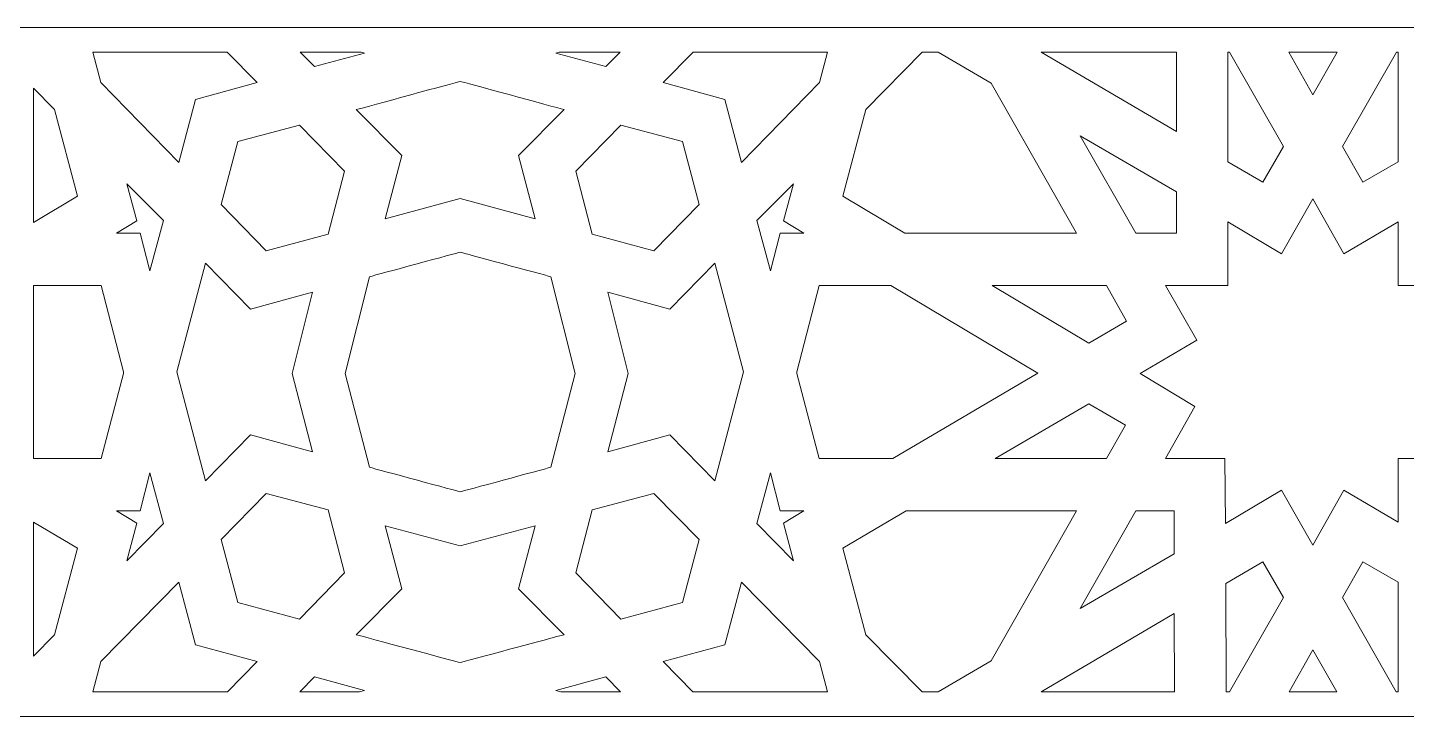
# Model space of a CAD drawing. Header units: millimetres. Extents: x -1689 to 1282, y -352 to 737.
# Drawn here: x 944.4 to 1084.4, y -162.8 to -92.8 of the extents above; entities that cross this region are included whole.
import ezdxf

# ---------------------------------------------------------------- set-up
doc = ezdxf.new("R2010")
doc.units = ezdxf.units.MM
doc.header["$MEASUREMENT"] = 0
doc.layers.add('layer 1', color=7, linetype='Continuous')

msp = doc.modelspace()

# ---------------------------------------------------------------- linework, layer by layer
at = {"layer": 'layer 1', "color": 240, "lineweight": 18}
for points, knots in [([(1207.3958, -92.8069), (1207.3958, -92.8069), (942.3958, -92.8069), (942.3958, -92.8069), (942.3958, -92.8069), (942.3958, -92.8069), (942.3958, -162.8069), (942.3958, -162.8069), (942.3958, -162.8069), (942.3958, -162.8069), (1207.3958, -162.8069), (1207.3958, -162.8069), (1207.3958, -162.8069), (1207.3958, -162.8069), (1207.3958, -92.8069), (1207.3958, -92.8069)], [0, 0, 0, 0, 0.2, 0.2, 0.2, 0.2, 0.4, 0.4, 0.4, 0.4, 0.6, 0.6, 0.6, 0.6, 1, 1, 1, 1]), ([(951.0141, -95.3069), (951.0141, -95.3069), (964.6646, -95.3069), (964.6646, -95.3069), (964.6646, -95.3069), (964.6646, -95.3069), (967.7191, -98.3963), (967.7191, -98.3963), (967.7191, -98.3963), (967.7191, -98.3963), (961.4383, -100.1253), (961.4383, -100.1253), (961.4383, -100.1253), (961.4383, -100.1253), (959.7473, -106.5119), (959.7473, -106.5119), (959.7473, -106.5119), (959.7473, -106.5119), (951.8237, -98.3963), (951.8237, -98.3963), (951.8237, -98.3963), (951.8237, -98.3963), (951.0141, -95.3069), (951.0141, -95.3069)], [0, 0, 0, 0, 0.14285714, 0.14285714, 0.14285714, 0.14285714, 0.28571429, 0.28571429, 0.28571429, 0.28571429, 0.42857143, 0.42857143, 0.42857143, 0.42857143, 0.57142857, 0.57142857, 0.57142857, 0.57142857, 0.71428571, 0.71428571, 0.71428571, 0.71428571, 1, 1, 1, 1]), ([(972.0704, -95.3069), (972.0704, -95.3069), (978.258, -95.3069), (978.258, -95.3069), (978.258, -95.3069), (978.258, -95.3069), (978.5895, -95.3969), (978.5895, -95.3969), (978.5895, -95.3969), (978.5895, -95.3969), (973.5167, -96.7731), (973.5167, -96.7731), (973.5167, -96.7731), (973.5167, -96.7731), (972.0704, -95.3069), (972.0704, -95.3069)], [0, 0, 0, 0, 0.2, 0.2, 0.2, 0.2, 0.4, 0.4, 0.4, 0.4, 0.6, 0.6, 0.6, 0.6, 1, 1, 1, 1]), ([(998.3844, -95.3069), (998.3844, -95.3069), (1004.5719, -95.3069), (1004.5719, -95.3069), (1004.5719, -95.3069), (1004.5719, -95.3069), (1003.1257, -96.7731), (1003.1257, -96.7731), (1003.1257, -96.7731), (1003.1257, -96.7731), (998.0529, -95.3969), (998.0529, -95.3969), (998.0529, -95.3969), (998.0529, -95.3969), (998.3844, -95.3069), (998.3844, -95.3069)], [0, 0, 0, 0, 0.2, 0.2, 0.2, 0.2, 0.4, 0.4, 0.4, 0.4, 0.6, 0.6, 0.6, 0.6, 1, 1, 1, 1]), ([(1011.9777, -95.3069), (1011.9777, -95.3069), (1025.628, -95.3069), (1025.628, -95.3069), (1025.628, -95.3069), (1025.628, -95.3069), (1024.8184, -98.3963), (1024.8184, -98.3963), (1024.8184, -98.3963), (1024.8184, -98.3963), (1016.895, -106.5119), (1016.895, -106.5119), (1016.895, -106.5119), (1016.895, -106.5119), (1015.2042, -100.1253), (1015.2042, -100.1253), (1015.2042, -100.1253), (1015.2042, -100.1253), (1008.9232, -98.3963), (1008.9232, -98.3963), (1008.9232, -98.3963), (1008.9232, -98.3963), (1011.9777, -95.3069), (1011.9777, -95.3069)], [0, 0, 0, 0, 0.14285714, 0.14285714, 0.14285714, 0.14285714, 0.28571429, 0.28571429, 0.28571429, 0.28571429, 0.42857143, 0.42857143, 0.42857143, 0.42857143, 0.57142857, 0.57142857, 0.57142857, 0.57142857, 0.71428571, 0.71428571, 0.71428571, 0.71428571, 1, 1, 1, 1]), ([(1035.2465, -95.3069), (1035.2465, -95.3069), (1036.8615, -95.3069), (1036.8615, -95.3069), (1036.8615, -95.3069), (1036.8615, -95.3069), (1042.2596, -98.4491), (1042.2596, -98.4491), (1042.2596, -98.4491), (1042.2596, -98.4491), (1050.9078, -113.6927), (1050.9078, -113.6927), (1050.9078, -113.6927), (1050.9078, -113.6927), (1033.4666, -113.6927), (1033.4666, -113.6927), (1033.4666, -113.6927), (1033.4666, -113.6927), (1027.186, -109.9523), (1027.186, -109.9523), (1027.186, -109.9523), (1027.186, -109.9523), (1029.5052, -101.1485), (1029.5052, -101.1485), (1029.5052, -101.1485), (1029.5052, -101.1485), (1035.2465, -95.3069), (1035.2465, -95.3069)], [0, 0, 0, 0, 0.125, 0.125, 0.125, 0.125, 0.25, 0.25, 0.25, 0.25, 0.375, 0.375, 0.375, 0.375, 0.5, 0.5, 0.5, 0.5, 0.625, 0.625, 0.625, 0.625, 0.75, 0.75, 0.75, 0.75, 1, 1, 1, 1]), ([(1047.3341, -95.3069), (1047.3341, -95.3069), (1061.0536, -95.3069), (1061.0536, -95.3069), (1061.0536, -95.3069), (1061.0536, -95.3069), (1061.0536, -103.3715), (1061.0536, -103.3715), (1061.0536, -103.3715), (1061.0536, -103.3715), (1047.3341, -95.3069), (1047.3341, -95.3069)], [0, 0, 0, 0, 0.25, 0.25, 0.25, 0.25, 0.5, 0.5, 0.5, 0.5, 1, 1, 1, 1]), ([(1066.2718, -95.3069), (1066.2718, -95.3069), (1066.4423, -95.3069), (1066.4423, -95.3069), (1066.4423, -95.3069), (1066.4423, -95.3069), (1071.9244, -104.8889), (1071.9244, -104.8889), (1071.9244, -104.8889), (1071.9244, -104.8889), (1069.8468, -108.5233), (1069.8468, -108.5233), (1069.8468, -108.5233), (1069.8468, -108.5233), (1066.2718, -106.4591), (1066.2718, -106.4591), (1066.2718, -106.4591), (1066.2718, -106.4591), (1066.2718, -95.3069), (1066.2718, -95.3069)], [0, 0, 0, 0, 0.16666667, 0.16666667, 0.16666667, 0.16666667, 0.33333333, 0.33333333, 0.33333333, 0.33333333, 0.5, 0.5, 0.5, 0.5, 0.66666667, 0.66666667, 0.66666667, 0.66666667, 1, 1, 1, 1]), ([(1072.4664, -95.3069), (1072.4664, -95.3069), (1077.3732, -95.3069), (1077.3732, -95.3069), (1077.3732, -95.3069), (1077.3732, -95.3069), (1074.9198, -99.6313), (1074.9198, -99.6313), (1074.9198, -99.6313), (1074.9198, -99.6313), (1072.4664, -95.3069), (1072.4664, -95.3069)], [0, 0, 0, 0, 0.25, 0.25, 0.25, 0.25, 0.5, 0.5, 0.5, 0.5, 1, 1, 1, 1]), ([(1083.3975, -95.3069), (1083.3975, -95.3069), (1083.568, -95.3069), (1083.568, -95.3069), (1083.568, -95.3069), (1083.568, -95.3069), (1083.568, -106.4591), (1083.568, -106.4591), (1083.568, -106.4591), (1083.568, -106.4591), (1079.993, -108.5233), (1079.993, -108.5233), (1079.993, -108.5233), (1079.993, -108.5233), (1077.9154, -104.8889), (1077.9154, -104.8889), (1077.9154, -104.8889), (1077.9154, -104.8889), (1083.3975, -95.3069), (1083.3975, -95.3069)], [0, 0, 0, 0, 0.16666667, 0.16666667, 0.16666667, 0.16666667, 0.33333333, 0.33333333, 0.33333333, 0.33333333, 0.5, 0.5, 0.5, 0.5, 0.66666667, 0.66666667, 0.66666667, 0.66666667, 1, 1, 1, 1]), ([(947.1373, -101.1485), (947.1373, -101.1485), (949.4563, -109.9523), (949.4563, -109.9523), (949.4563, -109.9523), (949.4563, -109.9523), (944.9959, -112.6087), (944.9959, -112.6087), (944.9959, -112.6087), (944.9959, -112.6087), (944.9959, -98.9697), (944.9959, -98.9697), (944.9959, -98.9697), (944.9959, -98.9697), (947.1373, -101.1485), (947.1373, -101.1485)], [0, 0, 0, 0, 0.2, 0.2, 0.2, 0.2, 0.4, 0.4, 0.4, 0.4, 0.6, 0.6, 0.6, 0.6, 1, 1, 1, 1]), ([(998.8743, -101.1485), (998.8743, -101.1485), (994.2363, -105.8239), (994.2363, -105.8239), (994.2363, -105.8239), (994.2363, -105.8239), (995.9273, -112.2283), (995.9273, -112.2283), (995.9273, -112.2283), (995.9273, -112.2283), (988.3211, -110.1817), (988.3211, -110.1817), (988.3211, -110.1817), (988.3211, -110.1817), (980.7153, -112.2283), (980.7153, -112.2283), (980.7153, -112.2283), (980.7153, -112.2283), (982.4061, -105.8239), (982.4061, -105.8239), (982.4061, -105.8239), (982.4061, -105.8239), (977.7681, -101.1485), (977.7681, -101.1485)], [0, 0, 0, 0, 0.14285714, 0.14285714, 0.14285714, 0.14285714, 0.28571429, 0.28571429, 0.28571429, 0.28571429, 0.42857143, 0.42857143, 0.42857143, 0.42857143, 0.57142857, 0.57142857, 0.57142857, 0.57142857, 0.71428571, 0.71428571, 0.71428571, 0.71428571, 1, 1, 1, 1]), ([(972.0189, -102.7365), (972.0189, -102.7365), (976.5603, -107.3941), (976.5603, -107.3941), (976.5603, -107.3941), (976.5603, -107.3941), (974.9177, -113.7985), (974.9177, -113.7985), (974.9177, -113.7985), (974.9177, -113.7985), (968.6369, -115.5099), (968.6369, -115.5099), (968.6369, -115.5099), (968.6369, -115.5099), (964.0471, -110.7991), (964.0471, -110.7991), (964.0471, -110.7991), (964.0471, -110.7991), (965.7379, -104.3949), (965.7379, -104.3949), (965.7379, -104.3949), (965.7379, -104.3949), (972.0189, -102.7365), (972.0189, -102.7365)], [0, 0, 0, 0, 0.14285714, 0.14285714, 0.14285714, 0.14285714, 0.28571429, 0.28571429, 0.28571429, 0.28571429, 0.42857143, 0.42857143, 0.42857143, 0.42857143, 0.57142857, 0.57142857, 0.57142857, 0.57142857, 0.71428571, 0.71428571, 0.71428571, 0.71428571, 1, 1, 1, 1]), ([(1010.9044, -104.3949), (1010.9044, -104.3949), (1012.5952, -110.7991), (1012.5952, -110.7991), (1012.5952, -110.7991), (1012.5952, -110.7991), (1008.0054, -115.5099), (1008.0054, -115.5099), (1008.0054, -115.5099), (1008.0054, -115.5099), (1001.7247, -113.7985), (1001.7247, -113.7985), (1001.7247, -113.7985), (1001.7247, -113.7985), (1000.0821, -107.3941), (1000.0821, -107.3941), (1000.0821, -107.3941), (1000.0821, -107.3941), (1004.6237, -102.7365), (1004.6237, -102.7365), (1004.6237, -102.7365), (1004.6237, -102.7365), (1010.9044, -104.3949), (1010.9044, -104.3949)], [0, 0, 0, 0, 0.14285714, 0.14285714, 0.14285714, 0.14285714, 0.28571429, 0.28571429, 0.28571429, 0.28571429, 0.42857143, 0.42857143, 0.42857143, 0.42857143, 0.57142857, 0.57142857, 0.57142857, 0.57142857, 0.71428571, 0.71428571, 0.71428571, 0.71428571, 1, 1, 1, 1]), ([(1061.0536, -109.5113), (1061.0536, -109.5113), (1061.0536, -113.6927), (1061.0536, -113.6927), (1061.0536, -113.6927), (1061.0536, -113.6927), (1056.9472, -113.6927), (1056.9472, -113.6927), (1056.9472, -113.6927), (1056.9472, -113.6927), (1051.2944, -103.8127), (1051.2944, -103.8127), (1051.2944, -103.8127), (1051.2944, -103.8127), (1061.0536, -109.5113), (1061.0536, -109.5113)], [0, 0, 0, 0, 0.2, 0.2, 0.2, 0.2, 0.4, 0.4, 0.4, 0.4, 0.6, 0.6, 0.6, 0.6, 1, 1, 1, 1]), ([(954.4809, -108.6821), (954.4809, -108.6821), (958.2013, -112.4223), (958.2013, -112.4223), (958.2013, -112.4223), (958.2013, -112.4223), (956.8001, -117.5387), (956.8001, -117.5387), (956.8001, -117.5387), (956.8001, -117.5387), (955.8337, -113.6927), (955.8337, -113.6927), (955.8337, -113.6927), (955.8337, -113.6927), (953.4181, -113.6927), (953.4181, -113.6927), (953.4181, -113.6927), (953.4181, -113.6927), (955.4955, -112.4577), (955.4955, -112.4577), (955.4955, -112.4577), (955.4955, -112.4577), (954.4809, -108.6821), (954.4809, -108.6821)], [0, 0, 0, 0, 0.14285714, 0.14285714, 0.14285714, 0.14285714, 0.28571429, 0.28571429, 0.28571429, 0.28571429, 0.42857143, 0.42857143, 0.42857143, 0.42857143, 0.57142857, 0.57142857, 0.57142857, 0.57142857, 0.71428571, 0.71428571, 0.71428571, 0.71428571, 1, 1, 1, 1]), ([(1021.1468, -112.4577), (1021.1468, -112.4577), (1023.2242, -113.6927), (1023.2242, -113.6927), (1023.2242, -113.6927), (1023.2242, -113.6927), (1020.8086, -113.6927), (1020.8086, -113.6927), (1020.8086, -113.6927), (1020.8086, -113.6927), (1019.8422, -117.5387), (1019.8422, -117.5387), (1019.8422, -117.5387), (1019.8422, -117.5387), (1018.4412, -112.4223), (1018.4412, -112.4223), (1018.4412, -112.4223), (1018.4412, -112.4223), (1022.1614, -108.6821), (1022.1614, -108.6821), (1022.1614, -108.6821), (1022.1614, -108.6821), (1021.1468, -112.4577), (1021.1468, -112.4577)], [0, 0, 0, 0, 0.14285714, 0.14285714, 0.14285714, 0.14285714, 0.28571429, 0.28571429, 0.28571429, 0.28571429, 0.42857143, 0.42857143, 0.42857143, 0.42857143, 0.57142857, 0.57142857, 0.57142857, 0.57142857, 0.71428571, 0.71428571, 0.71428571, 0.71428571, 1, 1, 1, 1]), ([(1086.7084, -131.0531), (1086.7084, -131.0531), (1089.8488, -136.6107), (1089.8488, -136.6107), (1089.8488, -136.6107), (1089.8488, -136.6107), (1083.568, -136.6107), (1083.568, -136.6107), (1083.568, -136.6107), (1083.568, -136.6107), (1083.568, -143.0503), (1083.568, -143.0503), (1083.568, -143.0503), (1083.568, -143.0503), (1078.0602, -139.8041), (1078.0602, -139.8041), (1078.0602, -139.8041), (1078.0602, -139.8041), (1074.9198, -145.4145), (1074.9198, -145.4145), (1074.9198, -145.4145), (1074.9198, -145.4145), (1071.731, -139.8041), (1071.731, -139.8041), (1071.731, -139.8041), (1071.731, -139.8041), (1066.03, -143.1915), (1066.03, -143.1915), (1066.03, -143.1915), (1066.03, -143.1915), (1065.9814, -136.6107), (1065.9814, -136.6107), (1065.9814, -136.6107), (1065.9814, -136.6107), (1059.9426, -136.6107), (1059.9426, -136.6107), (1059.9426, -136.6107), (1059.9426, -136.6107), (1062.9378, -131.3001), (1062.9378, -131.3001), (1062.9378, -131.3001), (1062.9378, -131.3001), (1057.3818, -127.9481), (1057.3818, -127.9481), (1057.3818, -127.9481), (1057.3818, -127.9481), (1063.1312, -124.5607), (1063.1312, -124.5607), (1063.1312, -124.5607), (1063.1312, -124.5607), (1059.9426, -119.0031), (1059.9426, -119.0031), (1059.9426, -119.0031), (1059.9426, -119.0031), (1066.2718, -119.0031), (1066.2718, -119.0031), (1066.2718, -119.0031), (1066.2718, -119.0031), (1066.2718, -112.5635), (1066.2718, -112.5635), (1066.2718, -112.5635), (1066.2718, -112.5635), (1071.7312, -115.8097), (1071.7312, -115.8097), (1071.7312, -115.8097), (1071.7312, -115.8097), (1074.92, -110.1993), (1074.92, -110.1993), (1074.92, -110.1993), (1074.92, -110.1993), (1078.0604, -115.8097), (1078.0604, -115.8097), (1078.0604, -115.8097), (1078.0604, -115.8097), (1083.5682, -112.5635), (1083.5682, -112.5635), (1083.5682, -112.5635), (1083.5682, -112.5635), (1083.568, -119.0031), (1083.568, -119.0031), (1083.568, -119.0031), (1083.568, -119.0031), (1089.8488, -119.0031), (1089.8488, -119.0031), (1089.8488, -119.0031), (1089.8488, -119.0031), (1086.7084, -124.5607), (1086.7084, -124.5607), (1086.7084, -124.5607), (1086.7084, -124.5607), (1091.9266, -127.9481), (1091.9266, -127.9481), (1091.9266, -127.9481), (1091.9266, -127.9481), (1086.7084, -131.0531), (1086.7084, -131.0531)], [0, 0, 0, 0, 0.04, 0.04, 0.04, 0.04, 0.08, 0.08, 0.08, 0.08, 0.12, 0.12, 0.12, 0.12, 0.16, 0.16, 0.16, 0.16, 0.2, 0.2, 0.2, 0.2, 0.24, 0.24, 0.24, 0.24, 0.28, 0.28, 0.28, 0.28, 0.32, 0.32, 0.32, 0.32, 0.36, 0.36, 0.36, 0.36, 0.4, 0.4, 0.4, 0.4, 0.44, 0.44, 0.44, 0.44, 0.48, 0.48, 0.48, 0.48, 0.52, 0.52, 0.52, 0.52, 0.56, 0.56, 0.56, 0.56, 0.6, 0.6, 0.6, 0.6, 0.64, 0.64, 0.64, 0.64, 0.68, 0.68, 0.68, 0.68, 0.72, 0.72, 0.72, 0.72, 0.76, 0.76, 0.76, 0.76, 0.8, 0.8, 0.8, 0.8, 0.84, 0.84, 0.84, 0.84, 0.88, 0.88, 0.88, 0.88, 0.92, 0.92, 0.92, 0.92, 1, 1, 1, 1]), ([(979.1209, -118.1209), (980.0387, -117.8739), (988.0489, -115.7039), (988.3211, -115.6333), (988.3211, -115.6333), (988.6907, -115.7391), (996.6027, -117.8739), (997.5213, -118.1209)], [0, 0, 0, 0, 0.33333333, 0.33333333, 0.33333333, 0.33333333, 1, 1, 1, 1]), ([(973.3233, -119.6911), (973.3233, -119.6911), (971.2457, -127.9481), (971.2457, -127.9481), (971.2457, -127.9481), (971.2457, -127.9481), (973.3233, -135.9227), (973.3233, -135.9227), (973.3233, -135.9227), (973.3233, -135.9227), (967.0423, -134.1937), (967.0423, -134.1937), (967.0423, -134.1937), (967.0423, -134.1937), (962.4527, -138.8689), (962.4527, -138.8689), (962.4527, -138.8689), (962.4527, -138.8689), (959.5541, -127.8069), (959.5541, -127.8069), (959.5541, -127.8069), (959.5541, -127.8069), (962.4527, -116.7449), (962.4527, -116.7449), (962.4527, -116.7449), (962.4527, -116.7449), (967.0423, -121.4201), (967.0423, -121.4201), (967.0423, -121.4201), (967.0423, -121.4201), (973.3233, -119.6911), (973.3233, -119.6911)], [0, 0, 0, 0, 0.11111111, 0.11111111, 0.11111111, 0.11111111, 0.22222222, 0.22222222, 0.22222222, 0.22222222, 0.33333333, 0.33333333, 0.33333333, 0.33333333, 0.44444444, 0.44444444, 0.44444444, 0.44444444, 0.55555556, 0.55555556, 0.55555556, 0.55555556, 0.66666667, 0.66666667, 0.66666667, 0.66666667, 0.77777778, 0.77777778, 0.77777778, 0.77777778, 1, 1, 1, 1]), ([(1017.0884, -127.8069), (1017.0884, -127.8069), (1014.1896, -138.8689), (1014.1896, -138.8689), (1014.1896, -138.8689), (1014.1896, -138.8689), (1009.6, -134.1937), (1009.6, -134.1937), (1009.6, -134.1937), (1009.6, -134.1937), (1003.3193, -135.9227), (1003.3193, -135.9227), (1003.3193, -135.9227), (1003.3193, -135.9227), (1005.3966, -127.9481), (1005.3966, -127.9481), (1005.3966, -127.9481), (1005.3966, -127.9481), (1003.3193, -119.6911), (1003.3193, -119.6911), (1003.3193, -119.6911), (1003.3193, -119.6911), (1009.6, -121.4201), (1009.6, -121.4201), (1009.6, -121.4201), (1009.6, -121.4201), (1014.1896, -116.7449), (1014.1896, -116.7449), (1014.1896, -116.7449), (1014.1896, -116.7449), (1017.0884, -127.8069), (1017.0884, -127.8069)], [0, 0, 0, 0, 0.11111111, 0.11111111, 0.11111111, 0.11111111, 0.22222222, 0.22222222, 0.22222222, 0.22222222, 0.33333333, 0.33333333, 0.33333333, 0.33333333, 0.44444444, 0.44444444, 0.44444444, 0.44444444, 0.55555556, 0.55555556, 0.55555556, 0.55555556, 0.66666667, 0.66666667, 0.66666667, 0.66666667, 0.77777778, 0.77777778, 0.77777778, 0.77777778, 1, 1, 1, 1]), ([(951.8721, -119.0031), (951.8721, -119.0031), (954.1427, -127.8069), (954.1427, -127.8069), (954.1427, -127.8069), (954.1427, -127.8069), (954.1427, -127.9481), (954.1427, -127.9481), (954.1427, -127.9481), (954.1427, -127.9481), (951.8721, -136.6107), (951.8721, -136.6107), (951.8721, -136.6107), (951.8721, -136.6107), (944.9959, -136.6107), (944.9959, -136.6107), (944.9959, -136.6107), (944.9959, -136.6107), (944.9959, -119.0031), (944.9959, -119.0031), (944.9959, -119.0031), (944.9959, -119.0031), (951.8721, -119.0031), (951.8721, -119.0031)], [0, 0, 0, 0, 0.14285714, 0.14285714, 0.14285714, 0.14285714, 0.28571429, 0.28571429, 0.28571429, 0.28571429, 0.42857143, 0.42857143, 0.42857143, 0.42857143, 0.57142857, 0.57142857, 0.57142857, 0.57142857, 0.71428571, 0.71428571, 0.71428571, 0.71428571, 1, 1, 1, 1]), ([(979.1209, -137.4929), (979.1209, -137.4929), (976.6569, -127.9481), (976.6569, -127.9481), (976.6569, -127.9481), (976.6569, -127.9481), (979.1209, -118.1209), (979.1209, -118.1209)], [0, 0, 0, 0, 0.33333333, 0.33333333, 0.33333333, 0.33333333, 1, 1, 1, 1]), ([(1046.9946, -127.9127), (1046.9946, -127.9127), (1032.2588, -136.6107), (1032.2588, -136.6107), (1032.2588, -136.6107), (1032.2588, -136.6107), (1024.7702, -136.6107), (1024.7702, -136.6107), (1024.7702, -136.6107), (1024.7702, -136.6107), (1022.4996, -127.9481), (1022.4996, -127.9481), (1022.4996, -127.9481), (1022.4996, -127.9481), (1022.4996, -127.8069), (1022.4996, -127.8069), (1022.4996, -127.8069), (1022.4996, -127.8069), (1024.7702, -119.0031), (1024.7702, -119.0031), (1024.7702, -119.0031), (1024.7702, -119.0031), (1032.0656, -119.0031), (1032.0656, -119.0031), (1032.0656, -119.0031), (1032.0656, -119.0031), (1046.9946, -127.9127), (1046.9946, -127.9127)], [0, 0, 0, 0, 0.125, 0.125, 0.125, 0.125, 0.25, 0.25, 0.25, 0.25, 0.375, 0.375, 0.375, 0.375, 0.5, 0.5, 0.5, 0.5, 0.625, 0.625, 0.625, 0.625, 0.75, 0.75, 0.75, 0.75, 1, 1, 1, 1]), ([(1053.9518, -119.0031), (1053.9518, -119.0031), (1055.981, -122.6375), (1055.981, -122.6375), (1055.981, -122.6375), (1055.981, -122.6375), (1052.164, -124.8605), (1052.164, -124.8605), (1052.164, -124.8605), (1052.164, -124.8605), (1042.3564, -119.0031), (1042.3564, -119.0031), (1042.3564, -119.0031), (1042.3564, -119.0031), (1053.9518, -119.0031), (1053.9518, -119.0031)], [0, 0, 0, 0, 0.2, 0.2, 0.2, 0.2, 0.4, 0.4, 0.4, 0.4, 0.6, 0.6, 0.6, 0.6, 1, 1, 1, 1]), ([(1055.884, -133.2233), (1055.884, -133.2233), (1053.9518, -136.6107), (1053.9518, -136.6107), (1053.9518, -136.6107), (1053.9518, -136.6107), (1042.6464, -136.6107), (1042.6464, -136.6107), (1042.6464, -136.6107), (1042.6464, -136.6107), (1052.1642, -131.0531), (1052.1642, -131.0531), (1052.1642, -131.0531), (1052.1642, -131.0531), (1055.884, -133.2233), (1055.884, -133.2233)], [0, 0, 0, 0, 0.2, 0.2, 0.2, 0.2, 0.4, 0.4, 0.4, 0.4, 0.6, 0.6, 0.6, 0.6, 1, 1, 1, 1]), ([(958.2013, -143.1915), (958.2013, -143.1915), (954.4809, -146.9847), (954.4809, -146.9847), (954.4809, -146.9847), (954.4809, -146.9847), (955.4955, -143.1561), (955.4955, -143.1561), (955.4955, -143.1561), (955.4955, -143.1561), (953.4181, -141.9211), (953.4181, -141.9211), (953.4181, -141.9211), (953.4181, -141.9211), (955.8337, -141.9211), (955.8337, -141.9211), (955.8337, -141.9211), (955.8337, -141.9211), (956.8001, -138.0397), (956.8001, -138.0397), (956.8001, -138.0397), (956.8001, -138.0397), (958.2013, -143.1915), (958.2013, -143.1915)], [0, 0, 0, 0, 0.14285714, 0.14285714, 0.14285714, 0.14285714, 0.28571429, 0.28571429, 0.28571429, 0.28571429, 0.42857143, 0.42857143, 0.42857143, 0.42857143, 0.57142857, 0.57142857, 0.57142857, 0.57142857, 0.71428571, 0.71428571, 0.71428571, 0.71428571, 1, 1, 1, 1]), ([(997.5213, -137.4929), (996.6045, -137.7399), (988.5879, -139.9099), (988.3217, -139.9805), (988.3217, -139.9805), (988.0869, -139.9099), (980.0393, -137.7399), (979.1209, -137.4929)], [0, 0, 0, 0, 0.33333333, 0.33333333, 0.33333333, 0.33333333, 1, 1, 1, 1]), ([(1019.8422, -138.0397), (1019.8422, -138.0397), (1020.8086, -141.9211), (1020.8086, -141.9211), (1020.8086, -141.9211), (1020.8086, -141.9211), (1023.2242, -141.9211), (1023.2242, -141.9211), (1023.2242, -141.9211), (1023.2242, -141.9211), (1021.1468, -143.1561), (1021.1468, -143.1561), (1021.1468, -143.1561), (1021.1468, -143.1561), (1022.1614, -146.9847), (1022.1614, -146.9847), (1022.1614, -146.9847), (1022.1614, -146.9847), (1018.4412, -143.1915), (1018.4412, -143.1915), (1018.4412, -143.1915), (1018.4412, -143.1915), (1019.8422, -138.0397), (1019.8422, -138.0397)], [0, 0, 0, 0, 0.14285714, 0.14285714, 0.14285714, 0.14285714, 0.28571429, 0.28571429, 0.28571429, 0.28571429, 0.42857143, 0.42857143, 0.42857143, 0.42857143, 0.57142857, 0.57142857, 0.57142857, 0.57142857, 0.71428571, 0.71428571, 0.71428571, 0.71428571, 1, 1, 1, 1]), ([(968.6369, -140.1569), (968.6369, -140.1569), (974.9177, -141.8153), (974.9177, -141.8153), (974.9177, -141.8153), (974.9177, -141.8153), (976.5603, -148.2197), (976.5603, -148.2197), (976.5603, -148.2197), (976.5603, -148.2197), (972.0189, -152.9303), (972.0189, -152.9303), (972.0189, -152.9303), (972.0189, -152.9303), (965.7379, -151.2189), (965.7379, -151.2189), (965.7379, -151.2189), (965.7379, -151.2189), (964.0471, -144.8147), (964.0471, -144.8147), (964.0471, -144.8147), (964.0471, -144.8147), (968.6369, -140.1569), (968.6369, -140.1569)], [0, 0, 0, 0, 0.14285714, 0.14285714, 0.14285714, 0.14285714, 0.28571429, 0.28571429, 0.28571429, 0.28571429, 0.42857143, 0.42857143, 0.42857143, 0.42857143, 0.57142857, 0.57142857, 0.57142857, 0.57142857, 0.71428571, 0.71428571, 0.71428571, 0.71428571, 1, 1, 1, 1]), ([(1008.0054, -140.1569), (1008.0054, -140.1569), (1012.5952, -144.8147), (1012.5952, -144.8147), (1012.5952, -144.8147), (1012.5952, -144.8147), (1010.9044, -151.2189), (1010.9044, -151.2189), (1010.9044, -151.2189), (1010.9044, -151.2189), (1004.6237, -152.9303), (1004.6237, -152.9303), (1004.6237, -152.9303), (1004.6237, -152.9303), (1000.0821, -148.2197), (1000.0821, -148.2197), (1000.0821, -148.2197), (1000.0821, -148.2197), (1001.7247, -141.8153), (1001.7247, -141.8153), (1001.7247, -141.8153), (1001.7247, -141.8153), (1008.0054, -140.1569), (1008.0054, -140.1569)], [0, 0, 0, 0, 0.14285714, 0.14285714, 0.14285714, 0.14285714, 0.28571429, 0.28571429, 0.28571429, 0.28571429, 0.42857143, 0.42857143, 0.42857143, 0.42857143, 0.57142857, 0.57142857, 0.57142857, 0.57142857, 0.71428571, 0.71428571, 0.71428571, 0.71428571, 1, 1, 1, 1]), ([(1050.9078, -141.9211), (1050.9078, -141.9211), (1042.2596, -157.1647), (1042.2596, -157.1647), (1042.2596, -157.1647), (1042.2596, -157.1647), (1036.8615, -160.3069), (1036.8615, -160.3069), (1036.8615, -160.3069), (1036.8615, -160.3069), (1035.2432, -160.3069), (1035.2432, -160.3069), (1035.2432, -160.3069), (1035.2432, -160.3069), (1029.5052, -154.5005), (1029.5052, -154.5005), (1029.5052, -154.5005), (1029.5052, -154.5005), (1027.186, -145.7143), (1027.186, -145.7143), (1027.186, -145.7143), (1027.186, -145.7143), (1033.6118, -141.9211), (1033.6118, -141.9211), (1033.6118, -141.9211), (1033.6118, -141.9211), (1050.9078, -141.9211), (1050.9078, -141.9211)], [0, 0, 0, 0, 0.125, 0.125, 0.125, 0.125, 0.25, 0.25, 0.25, 0.25, 0.375, 0.375, 0.375, 0.375, 0.5, 0.5, 0.5, 0.5, 0.625, 0.625, 0.625, 0.625, 0.75, 0.75, 0.75, 0.75, 1, 1, 1, 1]), ([(1060.8124, -141.9211), (1060.8124, -141.9211), (1060.8124, -146.2967), (1060.8124, -146.2967), (1060.8124, -146.2967), (1060.8124, -146.2967), (1051.2944, -151.8541), (1051.2944, -151.8541), (1051.2944, -151.8541), (1051.2944, -151.8541), (1056.9472, -141.9211), (1056.9472, -141.9211), (1056.9472, -141.9211), (1056.9472, -141.9211), (1060.8124, -141.9211), (1060.8124, -141.9211)], [0, 0, 0, 0, 0.2, 0.2, 0.2, 0.2, 0.4, 0.4, 0.4, 0.4, 0.6, 0.6, 0.6, 0.6, 1, 1, 1, 1]), ([(949.4563, -145.7143), (949.4563, -145.7143), (947.1373, -154.5005), (947.1373, -154.5005), (947.1373, -154.5005), (947.1373, -154.5005), (944.9959, -156.6674), (944.9959, -156.6674), (944.9959, -156.6674), (944.9959, -156.6674), (944.9959, -143.0813), (944.9959, -143.0813), (944.9959, -143.0813), (944.9959, -143.0813), (949.4563, -145.7143), (949.4563, -145.7143)], [0, 0, 0, 0, 0.2, 0.2, 0.2, 0.2, 0.4, 0.4, 0.4, 0.4, 0.6, 0.6, 0.6, 0.6, 1, 1, 1, 1]), ([(977.7681, -154.5005), (977.7681, -154.5005), (982.4063, -149.8429), (982.4063, -149.8429), (982.4063, -149.8429), (982.4063, -149.8429), (980.7153, -143.4385), (980.7153, -143.4385), (980.7153, -143.4385), (980.7153, -143.4385), (988.3213, -145.4851), (988.3213, -145.4851), (988.3213, -145.4851), (988.3213, -145.4851), (995.9273, -143.4385), (995.9273, -143.4385), (995.9273, -143.4385), (995.9273, -143.4385), (994.2361, -149.8429), (994.2361, -149.8429)], [0, 0, 0, 0, 0.16666667, 0.16666667, 0.16666667, 0.16666667, 0.33333333, 0.33333333, 0.33333333, 0.33333333, 0.5, 0.5, 0.5, 0.5, 0.66666667, 0.66666667, 0.66666667, 0.66666667, 1, 1, 1, 1]), ([(1071.9244, -150.7249), (1071.9244, -150.7249), (1066.4388, -160.3069), (1066.4388, -160.3069), (1066.4388, -160.3069), (1066.4388, -160.3069), (1066.1245, -160.3069), (1066.1245, -160.3069), (1066.1245, -160.3069), (1066.1245, -160.3069), (1066.0782, -149.2959), (1066.0782, -149.2959), (1066.0782, -149.2959), (1066.0782, -149.2959), (1069.8468, -147.0905), (1069.8468, -147.0905), (1069.8468, -147.0905), (1069.8468, -147.0905), (1071.9244, -150.7249), (1071.9244, -150.7249)], [0, 0, 0, 0, 0.16666667, 0.16666667, 0.16666667, 0.16666667, 0.33333333, 0.33333333, 0.33333333, 0.33333333, 0.5, 0.5, 0.5, 0.5, 0.66666667, 0.66666667, 0.66666667, 0.66666667, 1, 1, 1, 1]), ([(1083.568, -149.1547), (1083.568, -149.1547), (1083.568, -160.3069), (1083.568, -160.3069), (1083.568, -160.3069), (1083.568, -160.3069), (1083.3683, -160.3069), (1083.3683, -160.3069), (1083.3683, -160.3069), (1083.3683, -160.3069), (1077.9154, -150.7249), (1077.9154, -150.7249), (1077.9154, -150.7249), (1077.9154, -150.7249), (1079.993, -147.0905), (1079.993, -147.0905), (1079.993, -147.0905), (1079.993, -147.0905), (1083.568, -149.1547), (1083.568, -149.1547)], [0, 0, 0, 0, 0.16666667, 0.16666667, 0.16666667, 0.16666667, 0.33333333, 0.33333333, 0.33333333, 0.33333333, 0.5, 0.5, 0.5, 0.5, 0.66666667, 0.66666667, 0.66666667, 0.66666667, 1, 1, 1, 1]), ([(961.4383, -155.5415), (961.4383, -155.5415), (967.7191, -157.2175), (967.7191, -157.2175), (967.7191, -157.2175), (967.7191, -157.2175), (964.6845, -160.3069), (964.6845, -160.3069), (964.6845, -160.3069), (964.6845, -160.3069), (951.0141, -160.3069), (951.0141, -160.3069), (951.0141, -160.3069), (951.0141, -160.3069), (951.8237, -157.2175), (951.8237, -157.2175), (951.8237, -157.2175), (951.8237, -157.2175), (959.7473, -149.1547), (959.7473, -149.1547), (959.7473, -149.1547), (959.7473, -149.1547), (961.4383, -155.5415), (961.4383, -155.5415)], [0, 0, 0, 0, 0.14285714, 0.14285714, 0.14285714, 0.14285714, 0.28571429, 0.28571429, 0.28571429, 0.28571429, 0.42857143, 0.42857143, 0.42857143, 0.42857143, 0.57142857, 0.57142857, 0.57142857, 0.57142857, 0.71428571, 0.71428571, 0.71428571, 0.71428571, 1, 1, 1, 1]), ([(1024.8184, -157.2175), (1024.8184, -157.2175), (1025.628, -160.3069), (1025.628, -160.3069), (1025.628, -160.3069), (1025.628, -160.3069), (1011.9578, -160.3069), (1011.9578, -160.3069), (1011.9578, -160.3069), (1011.9578, -160.3069), (1008.9232, -157.2175), (1008.9232, -157.2175), (1008.9232, -157.2175), (1008.9232, -157.2175), (1015.2042, -155.5415), (1015.2042, -155.5415), (1015.2042, -155.5415), (1015.2042, -155.5415), (1016.895, -149.1547), (1016.895, -149.1547), (1016.895, -149.1547), (1016.895, -149.1547), (1024.8184, -157.2175), (1024.8184, -157.2175)], [0, 0, 0, 0, 0.14285714, 0.14285714, 0.14285714, 0.14285714, 0.28571429, 0.28571429, 0.28571429, 0.28571429, 0.42857143, 0.42857143, 0.42857143, 0.42857143, 0.57142857, 0.57142857, 0.57142857, 0.57142857, 0.71428571, 0.71428571, 0.71428571, 0.71428571, 1, 1, 1, 1]), ([(1060.8124, -152.3481), (1060.8124, -152.3481), (1060.8777, -160.3069), (1060.8777, -160.3069), (1060.8777, -160.3069), (1060.8777, -160.3069), (1047.3289, -160.3069), (1047.3289, -160.3069), (1047.3289, -160.3069), (1047.3289, -160.3069), (1060.8124, -152.3481), (1060.8124, -152.3481)], [0, 0, 0, 0, 0.25, 0.25, 0.25, 0.25, 0.5, 0.5, 0.5, 0.5, 1, 1, 1, 1]), ([(998.8743, -154.5005), (997.8321, -154.7829), (988.6873, -157.2351), (988.3207, -157.3411), (988.3207, -157.3411), (987.8157, -157.1999), (978.8087, -154.7829), (977.7681, -154.5005)], [0, 0, 0, 0, 0.33333333, 0.33333333, 0.33333333, 0.33333333, 1, 1, 1, 1]), ([(1074.9198, -156.0355), (1074.9198, -156.0355), (1077.3431, -160.3069), (1077.3431, -160.3069), (1077.3431, -160.3069), (1077.3431, -160.3069), (1072.497, -160.3069), (1072.497, -160.3069), (1072.497, -160.3069), (1072.497, -160.3069), (1074.9198, -156.0355), (1074.9198, -156.0355)], [0, 0, 0, 0, 0.25, 0.25, 0.25, 0.25, 0.5, 0.5, 0.5, 0.5, 1, 1, 1, 1]), ([(973.5167, -158.7877), (973.5167, -158.7877), (978.5895, -160.1639), (978.5895, -160.1639), (978.5895, -160.1639), (978.5895, -160.1639), (978.0888, -160.3069), (978.0888, -160.3069), (978.0888, -160.3069), (978.0888, -160.3069), (972.039, -160.3069), (972.039, -160.3069), (972.039, -160.3069), (972.039, -160.3069), (973.5167, -158.7877), (973.5167, -158.7877)], [0, 0, 0, 0, 0.2, 0.2, 0.2, 0.2, 0.4, 0.4, 0.4, 0.4, 0.6, 0.6, 0.6, 0.6, 1, 1, 1, 1]), ([(1003.1257, -158.7877), (1003.1257, -158.7877), (1004.6033, -160.3069), (1004.6033, -160.3069), (1004.6033, -160.3069), (1004.6033, -160.3069), (998.5536, -160.3069), (998.5536, -160.3069), (998.5536, -160.3069), (998.5536, -160.3069), (998.0529, -160.1639), (998.0529, -160.1639), (998.0529, -160.1639), (998.0529, -160.1639), (1003.1257, -158.7877), (1003.1257, -158.7877)], [0, 0, 0, 0, 0.2, 0.2, 0.2, 0.2, 0.4, 0.4, 0.4, 0.4, 0.6, 0.6, 0.6, 0.6, 1, 1, 1, 1])]:
    msp.add_open_spline(points, degree=3, knots=knots, dxfattribs=at)
for points in [[(977.7681, -101.1485), (978.8039, -100.8663), (988.0187, -98.3609), (988.3213, -98.2727)], [(988.3213, -98.2727), (988.5237, -98.3257), (997.8393, -100.8663), (998.8743, -101.1485)], [(997.5213, -118.1209), (997.5213, -118.1209), (999.9855, -127.9481), (999.9855, -127.9481)], [(999.9855, -127.9481), (999.9855, -127.9481), (997.5213, -137.4929), (997.5213, -137.4929)], [(994.2361, -149.8429), (994.2361, -149.8429), (998.8743, -154.5005), (998.8743, -154.5005)]]:
    msp.add_open_spline(points, degree=3, dxfattribs=at)

doc.saveas('drawing.dxf')
